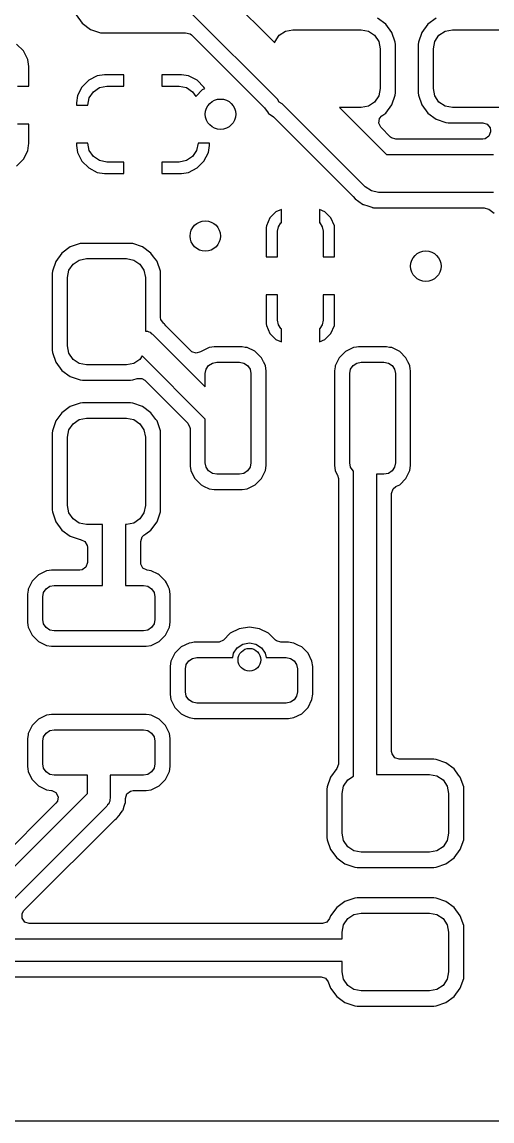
# Model space of a CAD drawing. Extents: x 0 to 2.79, y -2.39 to 0.
# Drawn here: x 2.189 to 2.433, y -2.391 to -1.821 of the extents above; entities that cross this region are included whole.
import ezdxf

# ---------------------------------------------------------------- set-up
doc = ezdxf.new("R2010")
doc.units = 0
doc.header["$MEASUREMENT"] = 0
doc.layers.add('BLACK', color=7, linetype='CONTINUOUS')

msp = doc.modelspace()

# ---------------------------------------------------------------- linework, layer by layer
at = {"layer": 'BLACK', "linetype": 'CONTINUOUS'}
for p, q in [((2.28058, -1.79265), (2.32028, -1.83234)), ((2.21741, -1.81783), (2.22058, -1.82213)), ((2.22058, -1.82213), (2.22058, -1.82213)), ((2.22058, -1.82213), (2.22058, -1.82213)), ((2.22058, -1.82213), (2.22058, -1.82213)), ((2.22058, -1.82213), (2.22058, -1.82213)), ((2.22058, -1.82213), (2.22489, -1.82531)), ((2.32158, -1.86148), (2.27696, -1.81686)), ((2.37764, -1.82265), (2.37334, -1.81948)), ((2.40382, -1.81948), (2.39952, -1.82265)), ((2.22489, -1.82531), (2.22489, -1.82531)), ((2.22489, -1.82531), (2.22489, -1.82531)), ((2.22489, -1.82531), (2.22993, -1.82707)), ((2.22993, -1.82707), (2.23113, -1.82719)), ((2.23113, -1.82719), (2.23113, -1.82719)), ((2.23113, -1.82719), (2.23113, -1.82719)), ((2.23113, -1.82719), (2.27281, -1.82719)), ((2.27281, -1.82719), (2.27317, -1.82715)), ((2.27317, -1.82715), (2.274, -1.82707)), ((2.274, -1.82707), (2.274, -1.82707)), ((2.274, -1.82707), (2.27401, -1.82707)), ((2.27401, -1.82707), (2.27636, -1.8276)), ((2.27636, -1.8276), (2.27713, -1.8282)), ((2.32257, -1.82837), (2.32576, -1.82624)), ((2.32576, -1.82624), (2.32953, -1.82549)), ((2.32953, -1.82549), (2.36496, -1.82549)), ((2.36496, -1.82549), (2.36873, -1.82624)), ((2.36873, -1.82624), (2.37192, -1.82837)), ((2.38079, -1.82692), (2.37764, -1.82265)), ((2.37764, -1.82265), (2.37764, -1.82265)), ((2.37764, -1.82265), (2.37764, -1.82265)), ((2.37764, -1.82265), (2.37764, -1.82265)), ((2.37764, -1.82265), (2.37764, -1.82265)), ((2.38082, -1.82695), (2.38079, -1.82692)), ((2.38258, -1.832), (2.38082, -1.82695)), ((2.39635, -1.82695), (2.39458, -1.832)), ((2.39952, -1.82265), (2.39635, -1.82695)), ((2.39952, -1.82265), (2.39952, -1.82265)), ((2.40524, -1.82837), (2.40844, -1.82624)), ((2.40844, -1.82624), (2.4122, -1.82549)), ((2.4122, -1.82549), (2.44175, -1.82549)), ((2.19006, -1.83649), (2.18654, -1.83297)), ((2.27713, -1.8282), (2.31445, -1.86552)), ((2.32028, -1.83234), (2.32043, -1.83157)), ((2.32043, -1.83157), (2.32257, -1.82837)), ((2.37192, -1.82837), (2.37405, -1.83157)), ((2.37405, -1.83157), (2.3748, -1.83533)), ((2.3827, -1.83318), (2.38258, -1.832)), ((2.3827, -1.8332), (2.3827, -1.83318)), ((2.3827, -1.85814), (2.3827, -1.8332)), ((2.3827, -1.8332), (2.3827, -1.8332)), ((2.39458, -1.832), (2.39447, -1.8332)), ((2.39447, -1.8332), (2.39447, -1.85814)), ((2.39458, -1.832), (2.39458, -1.832)), ((2.40236, -1.83533), (2.40311, -1.83157)), ((2.40311, -1.83157), (2.40524, -1.82837)), ((2.19233, -1.84094), (2.19006, -1.83649)), ((2.3748, -1.83533), (2.3748, -1.856)), ((2.40236, -1.856), (2.40236, -1.83533)), ((2.19291, -1.84463), (2.19233, -1.84094)), ((2.19233, -1.84094), (2.19233, -1.84094)), ((2.19291, -1.85472), (2.19291, -1.84463)), ((2.19291, -1.84463), (2.19291, -1.84463)), ((2.22834, -1.8494), (2.2239, -1.85167)), ((2.23203, -1.84882), (2.22834, -1.8494)), ((2.22834, -1.8494), (2.22834, -1.8494)), ((2.24213, -1.84882), (2.23203, -1.84882)), ((2.23203, -1.84882), (2.23203, -1.84882)), ((2.24213, -1.85472), (2.24213, -1.84882)), ((2.24213, -1.84882), (2.24213, -1.84882)), ((2.26181, -1.84882), (2.26181, -1.85472)), ((2.27191, -1.84882), (2.26181, -1.84882)), ((2.26181, -1.84882), (2.26181, -1.84882)), ((2.2756, -1.8494), (2.27191, -1.84882)), ((2.28004, -1.85167), (2.2756, -1.8494)), ((2.2756, -1.8494), (2.2756, -1.8494)), ((2.18701, -1.85472), (2.19291, -1.85472)), ((2.19291, -1.85472), (2.19291, -1.85472)), ((2.22037, -1.8552), (2.2181, -1.85964)), ((2.2239, -1.85167), (2.22037, -1.8552)), ((2.22631, -1.85761), (2.2295, -1.85547)), ((2.2295, -1.85547), (2.23327, -1.85472)), ((2.23327, -1.85472), (2.24213, -1.85472)), ((2.26181, -1.85472), (2.27067, -1.85472)), ((2.27067, -1.85472), (2.27444, -1.85547)), ((2.27444, -1.85547), (2.27763, -1.85761)), ((2.28357, -1.8552), (2.28004, -1.85167)), ((2.28287, -1.85655), (2.28397, -1.85599)), ((2.28397, -1.85599), (2.28357, -1.8552)), ((2.3748, -1.856), (2.37405, -1.85977)), ((2.40311, -1.85977), (2.40236, -1.856)), ((2.2181, -1.85964), (2.21752, -1.86333)), ((2.2181, -1.85964), (2.2181, -1.85964)), ((2.22343, -1.86457), (2.22417, -1.8608)), ((2.22417, -1.8608), (2.22631, -1.85761)), ((2.27763, -1.85761), (2.27933, -1.86015)), ((2.27933, -1.86015), (2.27939, -1.86003)), ((2.27939, -1.86003), (2.28287, -1.85655)), ((2.32257, -1.86296), (2.32158, -1.86148)), ((2.37405, -1.85977), (2.37192, -1.86296)), ((2.38082, -1.86439), (2.38258, -1.85934)), ((2.38258, -1.85934), (2.3827, -1.85814)), ((2.3827, -1.85814), (2.3827, -1.85814)), ((2.39447, -1.85814), (2.39458, -1.85934)), ((2.39458, -1.85934), (2.39458, -1.85934)), ((2.39458, -1.85934), (2.39635, -1.86439)), ((2.40524, -1.86296), (2.40311, -1.85977)), ((2.21752, -1.86333), (2.21752, -1.86457)), ((2.21752, -1.86457), (2.21752, -1.86457)), ((2.21752, -1.86457), (2.22343, -1.86457)), ((2.31445, -1.86552), (2.31483, -1.86596)), ((2.31483, -1.86596), (2.31679, -1.86861)), ((2.32405, -1.86395), (2.32257, -1.86296)), ((2.36704, -1.90694), (2.32405, -1.86395)), ((2.36496, -1.86585), (2.35378, -1.86585)), ((2.35378, -1.86585), (2.37807, -1.89014)), ((2.36873, -1.8651), (2.36496, -1.86585)), ((2.37192, -1.86296), (2.36873, -1.8651)), ((2.37764, -1.86869), (2.38082, -1.86439)), ((2.39635, -1.86439), (2.39952, -1.86869)), ((2.40844, -1.8651), (2.40524, -1.86296)), ((2.4122, -1.86585), (2.40844, -1.8651)), ((2.43976, -1.86585), (2.4122, -1.86585)), ((2.31679, -1.86861), (2.31684, -1.86869)), ((2.31684, -1.86869), (2.31957, -1.8707)), ((2.31957, -1.8707), (2.32001, -1.87108)), ((2.32001, -1.87108), (2.36067, -1.91174)), ((2.37408, -1.87393), (2.37446, -1.87155)), ((2.37446, -1.87155), (2.37562, -1.87018)), ((2.37562, -1.87018), (2.37764, -1.86869)), ((2.39952, -1.86869), (2.39952, -1.86869)), ((2.39952, -1.86869), (2.39952, -1.86869)), ((2.39952, -1.86869), (2.39952, -1.86869)), ((2.39952, -1.86869), (2.39952, -1.86869)), ((2.39952, -1.86869), (2.40382, -1.87186)), ((2.40382, -1.87186), (2.40382, -1.87186)), ((2.40382, -1.87186), (2.40382, -1.87186)), ((2.40382, -1.87186), (2.40887, -1.87363)), ((2.19291, -1.87441), (2.18701, -1.87441)), ((2.19291, -1.88451), (2.19291, -1.87441)), ((2.19291, -1.87441), (2.19291, -1.87441)), ((2.37517, -1.87608), (2.37408, -1.87393)), ((2.3802, -1.8811), (2.37517, -1.87608)), ((2.40887, -1.87363), (2.41007, -1.87374)), ((2.41007, -1.87374), (2.41007, -1.87374)), ((2.41007, -1.87374), (2.41007, -1.87374)), ((2.41007, -1.87374), (2.42797, -1.87374)), ((2.42797, -1.87374), (2.43026, -1.87448)), ((2.43026, -1.87448), (2.43168, -1.87643)), ((2.43187, -1.87835), (2.43113, -1.88064)), ((2.43168, -1.87643), (2.43187, -1.87764)), ((2.43187, -1.87764), (2.43187, -1.87835)), ((2.19276, -1.88549), (2.19291, -1.88451)), ((2.22343, -1.88425), (2.21752, -1.88425)), ((2.21752, -1.88425), (2.21752, -1.88425)), ((2.21752, -1.88425), (2.21752, -1.88549)), ((2.22417, -1.88802), (2.22343, -1.88425)), ((2.28051, -1.88425), (2.27976, -1.88802)), ((2.28642, -1.88425), (2.28051, -1.88425)), ((2.28642, -1.88549), (2.28642, -1.88425)), ((2.38067, -1.8815), (2.3802, -1.8811)), ((2.38296, -1.88224), (2.38067, -1.8815)), ((2.42797, -1.88224), (2.38296, -1.88224)), ((2.42918, -1.88205), (2.42797, -1.88224)), ((2.43113, -1.88064), (2.42918, -1.88205)), ((2.19006, -1.89264), (2.19233, -1.88819)), ((2.19233, -1.88819), (2.19276, -1.88549)), ((2.19233, -1.88819), (2.19233, -1.88819)), ((2.21752, -1.88549), (2.2181, -1.88918)), ((2.2181, -1.88918), (2.2181, -1.88918)), ((2.2181, -1.88918), (2.22037, -1.89362)), ((2.22631, -1.89121), (2.22417, -1.88802)), ((2.27976, -1.88802), (2.27763, -1.89121)), ((2.28357, -1.89362), (2.28583, -1.88918)), ((2.28583, -1.88918), (2.28642, -1.88549)), ((2.28583, -1.88918), (2.28583, -1.88918)), ((2.37807, -1.89014), (2.43351, -1.89014)), ((2.18654, -1.89617), (2.19006, -1.89264)), ((2.22037, -1.89362), (2.2239, -1.89715)), ((2.2295, -1.89335), (2.22631, -1.89121)), ((2.23327, -1.89409), (2.2295, -1.89335)), ((2.24213, -1.89409), (2.23327, -1.89409)), ((2.24213, -1.9), (2.24213, -1.89409)), ((2.27067, -1.89409), (2.26181, -1.89409)), ((2.26181, -1.89409), (2.26181, -1.9)), ((2.27444, -1.89335), (2.27067, -1.89409)), ((2.27763, -1.89121), (2.27444, -1.89335)), ((2.28004, -1.89715), (2.28357, -1.89362)), ((2.2239, -1.89715), (2.22834, -1.89942)), ((2.22834, -1.89942), (2.22834, -1.89942)), ((2.22834, -1.89942), (2.23203, -1.9)), ((2.23203, -1.9), (2.24213, -1.9)), ((2.24213, -1.9), (2.24213, -1.9)), ((2.26181, -1.9), (2.27191, -1.9)), ((2.26181, -1.9), (2.26181, -1.9)), ((2.27191, -1.9), (2.2756, -1.89942)), ((2.27191, -1.9), (2.27191, -1.9)), ((2.2756, -1.89942), (2.28004, -1.89715)), ((2.2756, -1.89942), (2.2756, -1.89942)), ((2.37023, -1.90907), (2.36704, -1.90694)), ((2.36704, -1.90694), (2.36704, -1.90694)), ((2.36067, -1.91174), (2.36082, -1.9119)), ((2.36082, -1.9119), (2.3618, -1.91313)), ((2.3618, -1.91313), (2.3618, -1.91313)), ((2.3618, -1.91313), (2.3637, -1.91443)), ((2.374, -1.90982), (2.37023, -1.90907)), ((2.43351, -1.90982), (2.374, -1.90982)), ((2.32362, -1.91865), (2.32077, -1.91991)), ((2.32362, -1.92549), (2.32362, -1.91865)), ((2.32362, -1.91865), (2.32362, -1.91865)), ((2.34616, -1.91991), (2.34331, -1.91865)), ((2.34331, -1.91865), (2.34331, -1.92549)), ((2.3637, -1.91443), (2.36376, -1.91447)), ((2.36376, -1.91447), (2.36561, -1.91584)), ((2.36561, -1.91584), (2.36561, -1.91584)), ((2.36561, -1.91584), (2.36587, -1.91597)), ((2.36587, -1.91597), (2.36586, -1.91599)), ((2.36586, -1.91599), (2.36594, -1.91603)), ((2.36594, -1.91603), (2.36595, -1.91601)), ((2.36595, -1.91601), (2.36621, -1.91614)), ((2.36621, -1.91614), (2.36621, -1.91614)), ((2.36621, -1.91614), (2.36842, -1.91682)), ((2.36842, -1.91682), (2.36848, -1.91684)), ((2.36848, -1.91684), (2.37039, -1.91751)), ((2.37039, -1.91751), (2.37066, -1.9176)), ((2.37066, -1.9176), (2.37095, -1.91766)), ((2.37095, -1.91766), (2.37095, -1.91768)), ((2.37095, -1.91768), (2.37103, -1.91769)), ((2.37103, -1.91769), (2.37103, -1.91767)), ((2.37103, -1.91767), (2.37132, -1.91772)), ((2.37132, -1.91772), (2.37132, -1.91772)), ((2.37132, -1.91772), (2.37363, -1.91772)), ((2.37363, -1.91772), (2.3737, -1.91772)), ((2.3737, -1.91772), (2.37461, -1.91775)), ((2.37461, -1.91775), (2.376, -1.9178)), ((2.376, -1.9178), (2.37629, -1.91777)), ((2.376, -1.9178), (2.376, -1.9178)), ((2.37629, -1.91777), (2.3763, -1.91779)), ((2.3763, -1.91779), (2.37684, -1.91772)), ((2.37684, -1.91772), (2.42862, -1.91772)), ((2.42862, -1.91772), (2.43092, -1.91846)), ((2.43092, -1.91846), (2.431, -1.91852)), ((2.431, -1.91852), (2.43375, -1.92063)), ((2.31765, -1.92303), (2.31586, -1.92707)), ((2.32077, -1.91991), (2.31765, -1.92303)), ((2.34928, -1.92303), (2.34616, -1.91991)), ((2.35107, -1.92707), (2.34928, -1.92303)), ((2.31586, -1.92707), (2.31575, -1.92806)), ((2.31575, -1.92806), (2.31575, -1.94311)), ((2.32165, -1.92982), (2.3221, -1.92756)), ((2.32165, -1.94311), (2.32165, -1.92982)), ((2.3221, -1.92756), (2.32338, -1.92565)), ((2.32338, -1.92565), (2.32362, -1.92549)), ((2.34331, -1.92549), (2.34355, -1.92565)), ((2.34355, -1.92565), (2.34483, -1.92756)), ((2.34483, -1.92756), (2.34528, -1.92982)), ((2.34528, -1.92982), (2.34528, -1.94311)), ((2.35118, -1.92806), (2.35107, -1.92707)), ((2.35118, -1.94311), (2.35118, -1.92806)), ((2.35118, -1.92806), (2.35118, -1.92806)), ((2.21005, -1.94125), (2.20688, -1.94556)), ((2.21435, -1.93808), (2.21005, -1.94125)), ((2.21005, -1.94125), (2.21005, -1.94125)), ((2.2194, -1.93631), (2.21435, -1.93808)), ((2.2206, -1.9362), (2.2194, -1.93631)), ((2.2194, -1.93631), (2.2194, -1.93631)), ((2.24554, -1.9362), (2.2206, -1.9362)), ((2.2206, -1.9362), (2.2206, -1.9362)), ((2.24674, -1.93631), (2.24554, -1.9362)), ((2.24554, -1.9362), (2.24554, -1.9362)), ((2.25179, -1.93808), (2.24674, -1.93631)), ((2.24674, -1.93631), (2.24674, -1.93631)), ((2.25609, -1.94125), (2.25179, -1.93808)), ((2.25746, -1.94311), (2.25609, -1.94125)), ((2.25609, -1.94125), (2.25609, -1.94125)), ((2.25609, -1.94125), (2.25609, -1.94125)), ((2.25609, -1.94125), (2.25609, -1.94125)), ((2.25609, -1.94125), (2.25609, -1.94125)), ((2.20688, -1.94556), (2.20511, -1.9506)), ((2.21364, -1.95017), (2.21578, -1.94698)), ((2.21578, -1.94698), (2.21897, -1.94484)), ((2.21897, -1.94484), (2.22274, -1.94409)), ((2.22274, -1.94409), (2.24341, -1.94409)), ((2.24341, -1.94409), (2.24717, -1.94484)), ((2.24717, -1.94484), (2.25037, -1.94698)), ((2.25037, -1.94698), (2.2525, -1.95017)), ((2.25908, -1.94531), (2.25746, -1.94311)), ((2.25926, -1.94556), (2.25908, -1.94531)), ((2.26103, -1.9506), (2.25926, -1.94556)), ((2.31575, -1.94311), (2.31575, -1.94311)), ((2.31575, -1.94311), (2.32165, -1.94311)), ((2.34528, -1.94311), (2.35118, -1.94311)), ((2.35118, -1.94311), (2.35118, -1.94311)), ((2.20511, -1.9506), (2.205, -1.9518)), ((2.205, -1.9518), (2.205, -1.99151)), ((2.20511, -1.9506), (2.20511, -1.9506)), ((2.21289, -1.95394), (2.21364, -1.95017)), ((2.2525, -1.95017), (2.25325, -1.95394)), ((2.26114, -1.9518), (2.26103, -1.9506)), ((2.26114, -1.97454), (2.26114, -1.9518)), ((2.26114, -1.9518), (2.26114, -1.9518)), ((2.21289, -1.98937), (2.21289, -1.95394)), ((2.25325, -1.95394), (2.25325, -1.98163)), ((2.32165, -1.9628), (2.31575, -1.9628)), ((2.31575, -1.9628), (2.31575, -1.9628)), ((2.31575, -1.9628), (2.31575, -1.97785)), ((2.32165, -1.97608), (2.32165, -1.9628)), ((2.35118, -1.9628), (2.34528, -1.9628)), ((2.34528, -1.9628), (2.34528, -1.97608)), ((2.35118, -1.97785), (2.35118, -1.9628)), ((2.26129, -1.97562), (2.26114, -1.97454)), ((2.26265, -1.97761), (2.26129, -1.97562)), ((2.26295, -1.97785), (2.26265, -1.97761)), ((2.26305, -1.97793), (2.26295, -1.97785)), ((2.2633, -1.97832), (2.26305, -1.97793)), ((2.26381, -1.97894), (2.2633, -1.97832)), ((2.27683, -1.99196), (2.26381, -1.97894)), ((2.31575, -1.97785), (2.31586, -1.97883)), ((2.31586, -1.97883), (2.31765, -1.98287)), ((2.3221, -1.97834), (2.32165, -1.97608)), ((2.32338, -1.98026), (2.3221, -1.97834)), ((2.32362, -1.98042), (2.32338, -1.98026)), ((2.32362, -1.98726), (2.32362, -1.98042)), ((2.34355, -1.98026), (2.34331, -1.98042)), ((2.34331, -1.98042), (2.34331, -1.98726)), ((2.34483, -1.97834), (2.34355, -1.98026)), ((2.34528, -1.97608), (2.34483, -1.97834)), ((2.34928, -1.98287), (2.35107, -1.97883)), ((2.35107, -1.97883), (2.35118, -1.97785)), ((2.35118, -1.97785), (2.35118, -1.97785)), ((2.25325, -1.98163), (2.25351, -1.9817)), ((2.25351, -1.9817), (2.25428, -1.9817)), ((2.25428, -1.9817), (2.25496, -1.98209)), ((2.25496, -1.98209), (2.25571, -1.98229)), ((2.25571, -1.98229), (2.25626, -1.98284)), ((2.25626, -1.98284), (2.25693, -1.98323)), ((2.25693, -1.98323), (2.28425, -2.01055)), ((2.31765, -1.98287), (2.32077, -1.986)), ((2.32077, -1.986), (2.32077, -1.986)), ((2.32077, -1.986), (2.32362, -1.98726)), ((2.32362, -1.98726), (2.32362, -1.98726)), ((2.34331, -1.98726), (2.34616, -1.986)), ((2.34616, -1.986), (2.34928, -1.98287)), ((2.34616, -1.986), (2.34616, -1.986)), ((2.205, -1.99151), (2.20511, -1.9927)), ((2.20511, -1.9927), (2.20511, -1.9927)), ((2.20511, -1.9927), (2.20688, -1.99775)), ((2.21364, -1.99314), (2.21289, -1.98937)), ((2.27727, -1.99234), (2.27683, -1.99196)), ((2.27956, -1.99311), (2.27727, -1.99234)), ((2.28185, -1.99238), (2.27956, -1.99311)), ((2.28203, -1.99226), (2.28185, -1.99238)), ((2.28617, -1.99023), (2.28203, -1.99226)), ((2.28768, -1.99001), (2.28617, -1.99023)), ((2.28885, -1.98984), (2.28768, -1.99001)), ((2.30328, -1.98984), (2.28885, -1.98984)), ((2.30489, -1.99008), (2.30328, -1.98984)), ((2.30596, -1.99023), (2.30489, -1.99008)), ((2.30983, -1.99213), (2.30596, -1.99023)), ((2.3101, -1.99226), (2.30983, -1.99213)), ((2.31335, -1.99551), (2.3101, -1.99226)), ((2.35683, -1.99226), (2.35357, -1.99551)), ((2.36097, -1.99023), (2.35683, -1.99226)), ((2.36248, -1.99001), (2.36097, -1.99023)), ((2.36365, -1.98984), (2.36248, -1.99001)), ((2.37808, -1.98984), (2.36365, -1.98984)), ((2.37969, -1.99008), (2.37808, -1.98984)), ((2.38076, -1.99023), (2.37969, -1.99008)), ((2.38463, -1.99213), (2.38076, -1.99023)), ((2.3849, -1.99226), (2.38463, -1.99213)), ((2.38816, -1.99551), (2.3849, -1.99226)), ((2.20688, -1.99775), (2.21005, -2.00205)), ((2.21578, -1.99633), (2.21364, -1.99314)), ((2.21897, -1.99846), (2.21578, -1.99633)), ((2.22274, -1.99921), (2.21897, -1.99846)), ((2.24717, -1.99846), (2.24341, -1.99921)), ((2.25037, -1.99633), (2.24717, -1.99846)), ((2.25155, -1.99455), (2.25037, -1.99633)), ((2.28425, -2.02725), (2.25155, -1.99455)), ((2.28598, -1.99947), (2.2879, -1.99819)), ((2.2879, -1.99819), (2.29016, -1.99774)), ((2.29016, -1.99774), (2.30197, -1.99774)), ((2.30197, -1.99774), (2.30423, -1.99819)), ((2.30423, -1.99819), (2.30614, -1.99947)), ((2.31433, -1.99751), (2.31335, -1.99551)), ((2.31449, -1.99783), (2.31433, -1.99751)), ((2.31538, -1.99965), (2.31449, -1.99783)), ((2.35357, -1.99551), (2.35155, -1.99965)), ((2.36078, -1.99947), (2.3627, -1.99819)), ((2.3627, -1.99819), (2.36496, -1.99774)), ((2.36496, -1.99774), (2.37677, -1.99774)), ((2.37677, -1.99774), (2.37903, -1.99819)), ((2.37903, -1.99819), (2.38095, -1.99947)), ((2.38913, -1.99751), (2.38816, -1.99551)), ((2.38929, -1.99783), (2.38913, -1.99751)), ((2.39018, -1.99965), (2.38929, -1.99783)), ((2.21005, -2.00205), (2.21005, -2.00205)), ((2.21005, -2.00205), (2.21005, -2.00205)), ((2.21005, -2.00205), (2.21005, -2.00205)), ((2.21005, -2.00205), (2.21005, -2.00205)), ((2.21005, -2.00205), (2.21435, -2.00523)), ((2.24341, -1.99921), (2.22274, -1.99921)), ((2.28425, -2.00364), (2.2847, -2.00138)), ((2.28425, -2.01055), (2.28425, -2.00364)), ((2.2847, -2.00138), (2.28598, -1.99947)), ((2.30614, -1.99947), (2.30742, -2.00138)), ((2.30742, -2.00138), (2.30787, -2.00364)), ((2.30787, -2.00364), (2.30787, -2.0499)), ((2.31577, -2.00233), (2.31538, -1.99965)), ((2.31577, -2.05121), (2.31577, -2.00233)), ((2.35147, -2.00024), (2.35116, -2.00233)), ((2.35116, -2.00233), (2.35116, -2.05121)), ((2.35155, -1.99965), (2.35147, -2.00024)), ((2.35906, -2.00364), (2.3595, -2.00138)), ((2.35906, -2.0499), (2.35906, -2.00364)), ((2.3595, -2.00138), (2.36078, -1.99947)), ((2.38095, -1.99947), (2.38223, -2.00138)), ((2.38223, -2.00138), (2.38268, -2.00364)), ((2.38268, -2.00364), (2.38268, -2.0499)), ((2.3904, -2.00116), (2.39018, -1.99965)), ((2.39057, -2.00233), (2.3904, -2.00116)), ((2.39057, -2.05121), (2.39057, -2.00233)), ((2.21435, -2.00523), (2.21435, -2.00523)), ((2.21435, -2.00523), (2.21436, -2.00523)), ((2.21436, -2.00523), (2.2194, -2.00699)), ((2.2194, -2.00699), (2.2206, -2.00711)), ((2.2206, -2.00711), (2.2206, -2.00711)), ((2.2206, -2.00711), (2.2206, -2.00711)), ((2.2206, -2.00711), (2.24554, -2.00711)), ((2.24554, -2.00711), (2.24674, -2.00699)), ((2.24554, -2.00711), (2.24554, -2.00711)), ((2.24674, -2.00699), (2.24894, -2.00622)), ((2.24894, -2.00622), (2.25135, -2.00617)), ((2.25135, -2.00617), (2.25299, -2.00715)), ((2.25299, -2.00715), (2.27522, -2.02938)), ((2.21435, -2.02076), (2.21005, -2.02393)), ((2.2194, -2.01899), (2.21435, -2.02076)), ((2.2206, -2.01888), (2.2194, -2.01899)), ((2.2194, -2.01899), (2.2194, -2.01899)), ((2.24554, -2.01888), (2.2206, -2.01888)), ((2.2206, -2.01888), (2.2206, -2.01888)), ((2.24674, -2.01899), (2.24554, -2.01888)), ((2.24554, -2.01888), (2.24554, -2.01888)), ((2.25179, -2.02076), (2.24674, -2.01899)), ((2.24674, -2.01899), (2.24674, -2.01899)), ((2.25609, -2.02393), (2.25179, -2.02076)), ((2.21005, -2.02393), (2.20688, -2.02823)), ((2.21005, -2.02393), (2.21005, -2.02393)), ((2.21897, -2.02752), (2.22274, -2.02677)), ((2.22274, -2.02677), (2.24341, -2.02677)), ((2.24341, -2.02677), (2.24717, -2.02752)), ((2.25872, -2.0275), (2.25609, -2.02393)), ((2.25609, -2.02393), (2.25609, -2.02393)), ((2.25609, -2.02393), (2.25609, -2.02393)), ((2.25609, -2.02393), (2.25609, -2.02393)), ((2.25609, -2.02393), (2.25609, -2.02393)), ((2.20688, -2.02823), (2.20511, -2.03328)), ((2.21289, -2.03661), (2.21364, -2.03285)), ((2.21364, -2.03285), (2.21578, -2.02965)), ((2.21578, -2.02965), (2.21897, -2.02752)), ((2.24717, -2.02752), (2.25037, -2.02965)), ((2.25037, -2.02965), (2.2525, -2.03285)), ((2.2525, -2.03285), (2.25325, -2.03661)), ((2.25926, -2.02823), (2.25872, -2.0275)), ((2.26103, -2.03328), (2.25926, -2.02823)), ((2.27522, -2.02938), (2.27631, -2.03152)), ((2.27631, -2.03152), (2.27636, -2.03213)), ((2.27636, -2.03213), (2.27636, -2.05121)), ((2.28425, -2.0499), (2.28425, -2.02725)), ((2.20511, -2.03328), (2.205, -2.03448)), ((2.205, -2.03448), (2.205, -2.07418)), ((2.20511, -2.03328), (2.20511, -2.03328)), ((2.21289, -2.07205), (2.21289, -2.03661)), ((2.25325, -2.03661), (2.25325, -2.07205)), ((2.26114, -2.03448), (2.26103, -2.03328)), ((2.26114, -2.07418), (2.26114, -2.03448)), ((2.26114, -2.03448), (2.26114, -2.03448)), ((2.2847, -2.05216), (2.28425, -2.0499)), ((2.30787, -2.0499), (2.30742, -2.05216)), ((2.3595, -2.05216), (2.35906, -2.0499)), ((2.38268, -2.0499), (2.38223, -2.05216)), ((2.27636, -2.05121), (2.27642, -2.0516)), ((2.27642, -2.0516), (2.27675, -2.05389)), ((2.27675, -2.05389), (2.27819, -2.05685)), ((2.28598, -2.05408), (2.2847, -2.05216)), ((2.2879, -2.05536), (2.28598, -2.05408)), ((2.29016, -2.05581), (2.2879, -2.05536)), ((2.30423, -2.05536), (2.30197, -2.05581)), ((2.30614, -2.05408), (2.30423, -2.05536)), ((2.30742, -2.05216), (2.30614, -2.05408)), ((2.31335, -2.05803), (2.31538, -2.05389)), ((2.31538, -2.05389), (2.31577, -2.05121)), ((2.35116, -2.05121), (2.35155, -2.05389)), ((2.35155, -2.05389), (2.35261, -2.05605)), ((2.36078, -2.05408), (2.3595, -2.05216)), ((2.36102, -2.05424), (2.36078, -2.05408)), ((2.36102, -2.21218), (2.36102, -2.05424)), ((2.37903, -2.05536), (2.37677, -2.05581)), ((2.38095, -2.05408), (2.37903, -2.05536)), ((2.38223, -2.05216), (2.38095, -2.05408)), ((2.38816, -2.05803), (2.39018, -2.05389)), ((2.39018, -2.05389), (2.39057, -2.05121)), ((2.27819, -2.05685), (2.27877, -2.05803)), ((2.27877, -2.05803), (2.28203, -2.06129)), ((2.28203, -2.06129), (2.28338, -2.06195)), ((2.30197, -2.05581), (2.29016, -2.05581)), ((2.30596, -2.06331), (2.3101, -2.06129)), ((2.3101, -2.06129), (2.31335, -2.05803)), ((2.35261, -2.05605), (2.35273, -2.05631)), ((2.35273, -2.05631), (2.35313, -2.05802)), ((2.35313, -2.05802), (2.35313, -2.20604)), ((2.37677, -2.05581), (2.37283, -2.05581)), ((2.37283, -2.05581), (2.37283, -2.21132)), ((2.38327, -2.06208), (2.3849, -2.06129)), ((2.3849, -2.06129), (2.38816, -2.05803)), ((2.28338, -2.06195), (2.28617, -2.06331)), ((2.28617, -2.06331), (2.28617, -2.06331)), ((2.28617, -2.06331), (2.28617, -2.06331)), ((2.28617, -2.06331), (2.28885, -2.0637)), ((2.28885, -2.0637), (2.28885, -2.0637)), ((2.28885, -2.0637), (2.30328, -2.0637)), ((2.30328, -2.0637), (2.30596, -2.06331)), ((2.30328, -2.0637), (2.30328, -2.0637)), ((2.38073, -2.06576), (2.38147, -2.06347)), ((2.38073, -2.19606), (2.38073, -2.06576)), ((2.38147, -2.06347), (2.38291, -2.06226)), ((2.38291, -2.06226), (2.38327, -2.06208)), ((2.21364, -2.07581), (2.21289, -2.07205)), ((2.25325, -2.07205), (2.2525, -2.07581)), ((2.205, -2.07418), (2.20511, -2.07538)), ((2.20511, -2.07538), (2.20511, -2.07538)), ((2.20511, -2.07538), (2.20688, -2.08043)), ((2.21578, -2.07901), (2.21364, -2.07581)), ((2.2525, -2.07581), (2.25037, -2.07901)), ((2.25926, -2.08043), (2.26103, -2.07538)), ((2.26103, -2.07538), (2.26114, -2.07418)), ((2.26114, -2.07418), (2.26114, -2.07418)), ((2.20688, -2.08043), (2.21005, -2.08473)), ((2.21897, -2.08114), (2.21578, -2.07901)), ((2.22274, -2.08189), (2.21897, -2.08114)), ((2.2311, -2.08189), (2.22274, -2.08189)), ((2.2311, -2.11339), (2.2311, -2.08189)), ((2.24341, -2.08189), (2.24291, -2.08189)), ((2.24291, -2.08189), (2.24291, -2.11339)), ((2.24717, -2.08114), (2.24341, -2.08189)), ((2.25037, -2.07901), (2.24717, -2.08114)), ((2.25609, -2.08473), (2.25926, -2.08043)), ((2.21005, -2.08473), (2.21005, -2.08473)), ((2.21005, -2.08473), (2.21005, -2.08473)), ((2.21005, -2.08473), (2.21005, -2.08473)), ((2.21005, -2.08473), (2.21005, -2.08473)), ((2.21005, -2.08473), (2.21435, -2.08791)), ((2.21435, -2.08791), (2.21435, -2.08791)), ((2.21435, -2.08791), (2.21436, -2.08791)), ((2.21436, -2.08791), (2.2194, -2.08967)), ((2.2194, -2.08967), (2.21967, -2.0897)), ((2.21967, -2.0897), (2.22189, -2.09065)), ((2.25081, -2.0906), (2.25155, -2.0883)), ((2.25155, -2.0883), (2.25239, -2.08746)), ((2.25239, -2.08746), (2.25339, -2.08672)), ((2.25339, -2.08672), (2.25609, -2.08473)), ((2.22189, -2.09065), (2.22311, -2.09272)), ((2.22311, -2.09272), (2.22321, -2.09358)), ((2.22321, -2.09358), (2.22321, -2.10159)), ((2.25081, -2.10172), (2.25081, -2.0906)), ((2.20201, -2.10588), (2.19787, -2.10791)), ((2.20341, -2.10568), (2.20201, -2.10588)), ((2.20469, -2.10549), (2.20341, -2.10568)), ((2.21931, -2.10549), (2.20469, -2.10549)), ((2.22052, -2.1053), (2.21931, -2.10549)), ((2.22246, -2.10389), (2.22052, -2.1053)), ((2.22321, -2.10159), (2.22246, -2.10389)), ((2.25086, -2.10238), (2.25081, -2.10172)), ((2.25198, -2.10451), (2.25086, -2.10238)), ((2.25414, -2.10558), (2.25198, -2.10451)), ((2.25521, -2.10573), (2.25414, -2.10558)), ((2.25626, -2.10588), (2.25521, -2.10573)), ((2.25983, -2.10763), (2.25626, -2.10588)), ((2.19462, -2.11116), (2.1926, -2.1153)), ((2.19787, -2.10791), (2.19462, -2.11116)), ((2.26039, -2.10791), (2.25983, -2.10763)), ((2.26365, -2.11116), (2.26039, -2.10791)), ((2.2641, -2.11208), (2.26365, -2.11116)), ((2.26523, -2.11439), (2.2641, -2.11208)), ((2.1925, -2.11596), (2.1922, -2.11798)), ((2.1922, -2.11798), (2.1922, -2.13241)), ((2.1926, -2.1153), (2.1925, -2.11596)), ((2.2001, -2.11929), (2.20055, -2.11703)), ((2.20055, -2.11703), (2.20183, -2.11512)), ((2.20183, -2.11512), (2.20374, -2.11384)), ((2.20374, -2.11384), (2.206, -2.11339)), ((2.206, -2.11339), (2.2311, -2.11339)), ((2.24291, -2.11339), (2.25226, -2.11339)), ((2.25226, -2.11339), (2.25452, -2.11384)), ((2.25452, -2.11384), (2.25644, -2.11512)), ((2.25644, -2.11512), (2.25772, -2.11703)), ((2.25772, -2.11703), (2.25817, -2.11929)), ((2.26567, -2.1153), (2.26523, -2.11439)), ((2.26606, -2.11798), (2.26567, -2.1153)), ((2.26606, -2.13241), (2.26606, -2.11798)), ((2.2001, -2.1311), (2.2001, -2.11929)), ((2.25817, -2.11929), (2.25817, -2.1311)), ((2.1922, -2.13241), (2.19245, -2.13407)), ((2.19245, -2.13407), (2.1926, -2.13509)), ((2.1926, -2.13509), (2.19414, -2.13825)), ((2.20055, -2.13336), (2.2001, -2.1311)), ((2.20183, -2.13528), (2.20055, -2.13336)), ((2.20374, -2.13656), (2.20183, -2.13528)), ((2.25644, -2.13528), (2.25452, -2.13656)), ((2.25772, -2.13336), (2.25644, -2.13528)), ((2.25817, -2.1311), (2.25772, -2.13336)), ((2.26365, -2.13923), (2.26567, -2.13509)), ((2.26567, -2.13509), (2.26606, -2.13241)), ((2.30709, -2.13501), (2.30185, -2.13584)), ((2.31233, -2.13584), (2.30709, -2.13501)), ((2.19414, -2.13825), (2.19462, -2.13923)), ((2.19462, -2.13923), (2.19787, -2.14249)), ((2.206, -2.13701), (2.20374, -2.13656)), ((2.25226, -2.13701), (2.206, -2.13701)), ((2.25452, -2.13656), (2.25226, -2.13701)), ((2.26039, -2.14249), (2.26365, -2.13923)), ((2.29712, -2.13825), (2.29361, -2.14175)), ((2.30185, -2.13584), (2.29712, -2.13825)), ((2.29712, -2.13825), (2.29712, -2.13825)), ((2.29712, -2.13825), (2.29712, -2.13825)), ((2.30185, -2.13584), (2.30185, -2.13584)), ((2.31706, -2.13825), (2.31233, -2.13584)), ((2.31233, -2.13584), (2.31233, -2.13584)), ((2.32056, -2.14175), (2.31706, -2.13825)), ((2.31706, -2.13825), (2.31706, -2.13825)), ((2.19787, -2.14249), (2.19999, -2.14352)), ((2.19999, -2.14352), (2.20201, -2.14451)), ((2.20201, -2.14451), (2.20201, -2.14451)), ((2.20201, -2.14451), (2.20201, -2.14451)), ((2.20201, -2.14451), (2.20469, -2.1449)), ((2.20469, -2.1449), (2.20469, -2.1449)), ((2.20469, -2.1449), (2.25357, -2.1449)), ((2.25357, -2.1449), (2.25626, -2.14451)), ((2.25357, -2.1449), (2.25357, -2.1449)), ((2.25626, -2.14451), (2.26039, -2.14249)), ((2.27169, -2.14531), (2.26844, -2.14856)), ((2.27583, -2.14328), (2.27169, -2.14531)), ((2.27717, -2.14309), (2.27583, -2.14328)), ((2.27851, -2.14289), (2.27717, -2.14309)), ((2.29086, -2.14289), (2.27851, -2.14289)), ((2.29147, -2.14285), (2.29086, -2.14289)), ((2.29361, -2.14175), (2.29147, -2.14285)), ((2.2989, -2.14858), (2.30082, -2.1457)), ((2.30082, -2.1457), (2.3037, -2.14378)), ((2.3037, -2.14378), (2.30709, -2.14311)), ((2.30709, -2.14311), (2.31048, -2.14378)), ((2.31048, -2.14378), (2.31335, -2.1457)), ((2.31335, -2.1457), (2.31527, -2.14858)), ((2.32103, -2.14215), (2.32056, -2.14175)), ((2.32332, -2.14289), (2.32103, -2.14215)), ((2.32739, -2.14289), (2.32332, -2.14289)), ((2.329, -2.14313), (2.32739, -2.14289)), ((2.32739, -2.14289), (2.32739, -2.14289)), ((2.33007, -2.14328), (2.329, -2.14313)), ((2.33258, -2.14451), (2.33007, -2.14328)), ((2.33421, -2.14531), (2.33258, -2.14451)), ((2.33747, -2.14856), (2.33421, -2.14531)), ((2.26844, -2.14856), (2.26641, -2.1527)), ((2.27565, -2.15252), (2.27756, -2.15124)), ((2.27756, -2.15124), (2.27982, -2.15079)), ((2.27982, -2.15079), (2.29846, -2.15079)), ((2.29846, -2.15079), (2.2989, -2.14858)), ((2.31527, -2.14858), (2.31571, -2.15079)), ((2.31571, -2.15079), (2.32608, -2.15079)), ((2.32608, -2.15079), (2.32834, -2.15124)), ((2.32834, -2.15124), (2.33026, -2.15252)), ((2.33949, -2.1527), (2.33747, -2.14856)), ((2.26624, -2.15387), (2.26602, -2.15538)), ((2.26602, -2.15538), (2.26602, -2.16981)), ((2.26641, -2.1527), (2.26624, -2.15387)), ((2.27392, -2.15669), (2.27437, -2.15443)), ((2.27392, -2.1685), (2.27392, -2.15669)), ((2.27437, -2.15443), (2.27565, -2.15252)), ((2.33026, -2.15252), (2.33154, -2.15443)), ((2.33154, -2.15443), (2.33199, -2.15669)), ((2.33199, -2.15669), (2.33199, -2.1685)), ((2.33988, -2.15538), (2.33949, -2.1527)), ((2.33988, -2.16981), (2.33988, -2.15538)), ((2.27437, -2.17076), (2.27392, -2.1685)), ((2.33199, -2.1685), (2.33154, -2.17076)), ((2.26602, -2.16981), (2.26625, -2.17136)), ((2.26625, -2.17136), (2.26641, -2.1725)), ((2.26641, -2.1725), (2.26782, -2.17538)), ((2.27565, -2.17268), (2.27437, -2.17076)), ((2.27756, -2.17396), (2.27565, -2.17268)), ((2.27982, -2.17441), (2.27756, -2.17396)), ((2.32608, -2.17441), (2.27982, -2.17441)), ((2.32834, -2.17396), (2.32608, -2.17441)), ((2.33026, -2.17268), (2.32834, -2.17396)), ((2.33154, -2.17076), (2.33026, -2.17268)), ((2.33747, -2.17663), (2.33949, -2.1725)), ((2.33949, -2.1725), (2.33988, -2.16981)), ((2.20201, -2.18069), (2.19787, -2.18271)), ((2.20335, -2.18049), (2.20201, -2.18069)), ((2.20469, -2.1803), (2.20335, -2.18049)), ((2.25357, -2.1803), (2.20469, -2.1803)), ((2.25518, -2.18053), (2.25357, -2.1803)), ((2.25626, -2.18069), (2.25518, -2.18053)), ((2.26035, -2.18269), (2.25626, -2.18069)), ((2.26782, -2.17538), (2.26844, -2.17663)), ((2.26844, -2.17663), (2.27169, -2.17989)), ((2.27169, -2.17989), (2.27381, -2.18092)), ((2.33007, -2.18191), (2.33421, -2.17989)), ((2.33421, -2.17989), (2.33747, -2.17663)), ((2.19462, -2.18597), (2.1926, -2.1901)), ((2.19787, -2.18271), (2.19462, -2.18597)), ((2.26039, -2.18271), (2.26035, -2.18269)), ((2.26365, -2.18597), (2.26039, -2.18271)), ((2.26567, -2.1901), (2.26365, -2.18597)), ((2.27381, -2.18092), (2.27583, -2.18191)), ((2.27583, -2.18191), (2.27583, -2.18191)), ((2.27583, -2.18191), (2.27583, -2.18191)), ((2.27583, -2.18191), (2.27851, -2.1823)), ((2.27851, -2.1823), (2.27851, -2.1823)), ((2.27851, -2.1823), (2.32739, -2.1823)), ((2.32739, -2.1823), (2.33007, -2.18191)), ((2.32739, -2.1823), (2.32739, -2.1823)), ((2.1925, -2.19076), (2.1922, -2.19279)), ((2.1926, -2.1901), (2.1925, -2.19076)), ((2.2001, -2.19409), (2.20055, -2.19183)), ((2.20055, -2.19183), (2.20183, -2.18992)), ((2.20183, -2.18992), (2.20374, -2.18864)), ((2.20374, -2.18864), (2.206, -2.18819)), ((2.206, -2.18819), (2.25226, -2.18819)), ((2.25226, -2.18819), (2.25452, -2.18864)), ((2.25452, -2.18864), (2.25644, -2.18992)), ((2.25644, -2.18992), (2.25772, -2.19183)), ((2.25772, -2.19183), (2.25817, -2.19409)), ((2.26606, -2.19279), (2.26567, -2.1901)), ((2.1922, -2.19279), (2.1922, -2.20721)), ((2.2001, -2.20591), (2.2001, -2.19409)), ((2.25817, -2.19409), (2.25817, -2.20591)), ((2.26606, -2.20721), (2.26606, -2.19279)), ((2.38073, -2.19953), (2.38073, -2.19606)), ((2.38092, -2.20073), (2.38073, -2.19953)), ((2.38233, -2.20268), (2.38092, -2.20073)), ((2.38463, -2.20343), (2.38233, -2.20268)), ((2.40253, -2.20343), (2.38463, -2.20343)), ((2.40373, -2.20354), (2.40253, -2.20343)), ((2.40253, -2.20343), (2.40253, -2.20343)), ((2.40877, -2.2053), (2.40373, -2.20354)), ((2.40373, -2.20354), (2.40373, -2.20354)), ((2.1922, -2.20721), (2.19239, -2.20848)), ((2.19239, -2.20848), (2.1926, -2.2099)), ((2.20055, -2.20817), (2.2001, -2.20591)), ((2.20183, -2.21008), (2.20055, -2.20817)), ((2.25772, -2.20817), (2.25644, -2.21008)), ((2.25817, -2.20591), (2.25772, -2.20817)), ((2.26567, -2.2099), (2.26606, -2.20721)), ((2.35237, -2.20836), (2.3491, -2.21278)), ((2.35239, -2.20833), (2.35237, -2.20836)), ((2.35313, -2.20604), (2.35239, -2.20833)), ((2.41308, -2.20848), (2.40877, -2.2053)), ((2.41542, -2.21166), (2.41308, -2.20848)), ((2.41308, -2.20848), (2.41308, -2.20848)), ((2.41308, -2.20848), (2.41308, -2.20848)), ((2.41308, -2.20848), (2.41308, -2.20848)), ((2.41308, -2.20848), (2.41308, -2.20848)), ((2.1926, -2.2099), (2.194, -2.21278)), ((2.194, -2.21278), (2.19462, -2.21403)), ((2.19462, -2.21403), (2.19787, -2.21729)), ((2.20374, -2.21136), (2.20183, -2.21008)), ((2.206, -2.21181), (2.20374, -2.21136)), ((2.22323, -2.21181), (2.206, -2.21181)), ((2.22323, -2.22118), (2.22323, -2.21181)), ((2.25226, -2.21181), (2.23504, -2.21181)), ((2.23504, -2.21181), (2.23504, -2.22362)), ((2.25452, -2.21136), (2.25226, -2.21181)), ((2.25644, -2.21008), (2.25452, -2.21136)), ((2.26039, -2.21729), (2.26365, -2.21403)), ((2.26365, -2.21403), (2.26567, -2.2099)), ((2.3491, -2.21278), (2.34734, -2.21783)), ((2.35587, -2.21739), (2.358, -2.2142)), ((2.358, -2.2142), (2.36102, -2.21218)), ((2.37283, -2.21132), (2.40039, -2.21132)), ((2.40039, -2.21132), (2.40416, -2.21207)), ((2.40416, -2.21207), (2.40735, -2.2142)), ((2.40735, -2.2142), (2.40949, -2.21739)), ((2.41625, -2.21278), (2.41542, -2.21166)), ((2.41802, -2.21783), (2.41625, -2.21278)), ((2.19787, -2.21729), (2.19897, -2.21783)), ((2.19897, -2.21783), (2.20201, -2.21931)), ((2.20201, -2.21931), (2.20201, -2.21931)), ((2.20201, -2.21931), (2.20201, -2.21931)), ((2.20201, -2.21931), (2.20469, -2.2197)), ((2.20469, -2.2197), (2.20469, -2.2197)), ((2.20469, -2.2197), (2.20472, -2.21971)), ((2.20472, -2.21971), (2.20688, -2.22078)), ((2.2436, -2.22144), (2.24549, -2.21995)), ((2.24549, -2.21995), (2.24684, -2.2197)), ((2.24684, -2.2197), (2.25357, -2.2197)), ((2.25357, -2.2197), (2.25626, -2.21931)), ((2.25357, -2.2197), (2.25357, -2.2197)), ((2.25626, -2.21931), (2.26039, -2.21729)), ((2.34734, -2.21783), (2.34722, -2.21902)), ((2.34722, -2.21902), (2.34722, -2.24397)), ((2.34734, -2.21783), (2.34734, -2.21783)), ((2.35512, -2.22116), (2.35587, -2.21739)), ((2.40949, -2.21739), (2.41024, -2.22116)), ((2.41812, -2.21891), (2.41802, -2.21783)), ((2.41813, -2.21902), (2.41812, -2.21891)), ((2.41813, -2.24397), (2.41813, -2.21902)), ((2.41813, -2.21902), (2.41813, -2.21902)), ((2.20692, -2.22632), (2.16698, -2.26626)), ((2.16911, -2.2753), (2.22323, -2.22118)), ((2.20688, -2.22078), (2.208, -2.22291)), ((2.20766, -2.22529), (2.20692, -2.22632)), ((2.208, -2.22291), (2.20766, -2.22529)), ((2.23445, -2.22582), (2.23425, -2.22657)), ((2.23484, -2.22515), (2.23445, -2.22582)), ((2.23504, -2.22362), (2.23484, -2.22437)), ((2.23484, -2.22437), (2.23484, -2.22515)), ((2.24264, -2.22678), (2.24293, -2.22592)), ((2.24293, -2.22592), (2.24298, -2.22564)), ((2.24293, -2.22592), (2.24293, -2.22592)), ((2.24295, -2.22376), (2.2436, -2.22144)), ((2.24302, -2.22535), (2.24295, -2.22376)), ((2.24298, -2.22564), (2.24302, -2.22535)), ((2.35512, -2.24183), (2.35512, -2.22116)), ((2.41024, -2.22116), (2.41024, -2.24183)), ((2.23331, -2.2278), (2.17573, -2.28538)), ((2.2337, -2.22712), (2.23331, -2.2278)), ((2.23425, -2.22657), (2.2337, -2.22712)), ((2.2397, -2.23257), (2.24018, -2.2319)), ((2.24018, -2.2319), (2.24022, -2.23184)), ((2.24022, -2.23184), (2.24144, -2.23028)), ((2.24144, -2.23028), (2.24158, -2.23003)), ((2.24144, -2.23028), (2.24144, -2.23028)), ((2.24158, -2.23003), (2.2417, -2.22977)), ((2.2417, -2.22977), (2.24227, -2.22787)), ((2.2417, -2.22977), (2.2417, -2.22977)), ((2.2417, -2.22977), (2.2417, -2.22977)), ((2.24227, -2.22787), (2.24229, -2.22779)), ((2.24229, -2.22779), (2.24264, -2.22678)), ((2.2283, -2.24397), (2.23759, -2.23468)), ((2.23759, -2.23468), (2.23822, -2.23417)), ((2.23822, -2.23417), (2.23861, -2.23391)), ((2.23861, -2.23391), (2.23942, -2.23287)), ((2.23942, -2.23287), (2.23958, -2.23269)), ((2.23958, -2.23269), (2.2397, -2.23257)), ((2.35587, -2.2456), (2.35512, -2.24183)), ((2.41024, -2.24183), (2.40949, -2.2456)), ((2.20211, -2.27016), (2.2283, -2.24397)), ((2.34722, -2.24397), (2.34734, -2.24517)), ((2.34734, -2.24517), (2.34734, -2.24517)), ((2.34734, -2.24517), (2.3491, -2.25021)), ((2.358, -2.24879), (2.35587, -2.2456)), ((2.36119, -2.25092), (2.358, -2.24879)), ((2.40735, -2.24879), (2.40416, -2.25092)), ((2.40949, -2.2456), (2.40735, -2.24879)), ((2.41625, -2.25021), (2.41802, -2.24517)), ((2.41802, -2.24517), (2.41813, -2.24397)), ((2.41813, -2.24397), (2.41813, -2.24397)), ((2.3491, -2.25021), (2.35228, -2.25451)), ((2.35228, -2.25451), (2.35228, -2.25451)), ((2.35228, -2.25451), (2.35228, -2.25451)), ((2.35228, -2.25451), (2.35228, -2.25451)), ((2.35228, -2.25451), (2.35228, -2.25451)), ((2.35228, -2.25451), (2.35658, -2.25769)), ((2.36496, -2.25167), (2.36119, -2.25092)), ((2.40039, -2.25167), (2.36496, -2.25167)), ((2.40416, -2.25092), (2.40039, -2.25167)), ((2.40877, -2.25769), (2.41308, -2.25451)), ((2.41308, -2.25451), (2.41625, -2.25021)), ((2.35658, -2.25769), (2.35658, -2.25769)), ((2.35658, -2.25769), (2.35658, -2.25769)), ((2.35658, -2.25769), (2.36163, -2.25945)), ((2.36163, -2.25945), (2.36282, -2.25957)), ((2.36282, -2.25957), (2.36282, -2.25957)), ((2.36282, -2.25957), (2.36282, -2.25957)), ((2.36282, -2.25957), (2.40253, -2.25957)), ((2.40253, -2.25957), (2.40373, -2.25945)), ((2.40253, -2.25957), (2.40253, -2.25957)), ((2.40373, -2.25945), (2.40877, -2.25769)), ((2.19036, -2.28191), (2.20211, -2.27016)), ((2.35658, -2.27715), (2.35228, -2.28033)), ((2.36163, -2.27539), (2.35658, -2.27715)), ((2.36282, -2.27528), (2.36163, -2.27539)), ((2.36163, -2.27539), (2.36163, -2.27539)), ((2.40253, -2.27528), (2.36282, -2.27528)), ((2.36282, -2.27528), (2.36282, -2.27528)), ((2.40373, -2.27539), (2.40253, -2.27528)), ((2.40253, -2.27528), (2.40253, -2.27528)), ((2.40877, -2.27715), (2.40373, -2.27539)), ((2.40373, -2.27539), (2.40373, -2.27539)), ((2.41308, -2.28033), (2.40877, -2.27715)), ((2.18941, -2.28346), (2.19036, -2.28191)), ((2.35228, -2.28033), (2.3491, -2.28463)), ((2.35228, -2.28033), (2.35228, -2.28033)), ((2.36119, -2.28392), (2.36496, -2.28317)), ((2.36496, -2.28317), (2.40039, -2.28317)), ((2.40039, -2.28317), (2.40416, -2.28392)), ((2.41625, -2.28463), (2.41308, -2.28033)), ((2.41308, -2.28033), (2.41308, -2.28033)), ((2.41308, -2.28033), (2.41308, -2.28033)), ((2.41308, -2.28033), (2.41308, -2.28033)), ((2.41308, -2.28033), (2.41308, -2.28033)), ((2.18941, -2.28587), (2.18941, -2.28346)), ((2.19083, -2.28782), (2.18941, -2.28587)), ((2.19312, -2.28856), (2.19083, -2.28782)), ((2.34496, -2.28856), (2.19312, -2.28856)), ((2.34718, -2.28787), (2.34496, -2.28856)), ((2.34864, -2.28595), (2.34718, -2.28787)), ((2.3491, -2.28463), (2.34864, -2.28595)), ((2.3491, -2.28463), (2.3491, -2.28463)), ((2.35587, -2.28925), (2.358, -2.28605)), ((2.358, -2.28605), (2.36119, -2.28392)), ((2.40416, -2.28392), (2.40735, -2.28605)), ((2.40735, -2.28605), (2.40949, -2.28925)), ((2.41802, -2.28968), (2.41625, -2.28463)), ((2.41625, -2.28463), (2.41625, -2.28463)), ((2.35512, -2.29301), (2.35587, -2.28925)), ((2.35512, -2.29646), (2.35512, -2.29301)), ((2.40949, -2.28925), (2.41024, -2.29301)), ((2.41024, -2.29301), (2.41024, -2.31368)), ((2.41813, -2.29087), (2.41802, -2.28968)), ((2.41802, -2.28968), (2.41802, -2.28968)), ((2.41813, -2.29088), (2.41813, -2.29087)), ((2.41813, -2.31582), (2.41813, -2.29088)), ((1.20992, -2.29646), (2.35512, -2.29646)), ((2.35512, -2.30827), (1.21694, -2.30827)), ((2.35512, -2.31368), (2.35512, -2.30827)), ((1.22751, -2.31616), (2.34427, -2.31616)), ((2.34427, -2.31616), (2.34656, -2.31691)), ((2.34656, -2.31691), (2.34795, -2.31877)), ((2.35587, -2.31745), (2.35512, -2.31368)), ((2.358, -2.32064), (2.35587, -2.31745)), ((2.40949, -2.31745), (2.40735, -2.32064)), ((2.41024, -2.31368), (2.40949, -2.31745)), ((2.41625, -2.32206), (2.41802, -2.31702)), ((2.41802, -2.31702), (2.41813, -2.31582)), ((2.41813, -2.31582), (2.41813, -2.31582)), ((2.34795, -2.31877), (2.3491, -2.32206)), ((2.3491, -2.32206), (2.35228, -2.32636)), ((2.36119, -2.32277), (2.358, -2.32064)), ((2.36496, -2.32352), (2.36119, -2.32277)), ((2.40416, -2.32277), (2.40039, -2.32352)), ((2.40735, -2.32064), (2.40416, -2.32277)), ((2.41308, -2.32636), (2.41625, -2.32206)), ((2.35228, -2.32636), (2.35228, -2.32636)), ((2.35228, -2.32636), (2.35228, -2.32636)), ((2.35228, -2.32636), (2.35228, -2.32636)), ((2.35228, -2.32636), (2.35228, -2.32636)), ((2.35228, -2.32636), (2.35658, -2.32954)), ((2.40039, -2.32352), (2.36496, -2.32352)), ((2.40877, -2.32954), (2.41308, -2.32636)), ((2.35658, -2.32954), (2.35658, -2.32954)), ((2.35658, -2.32954), (2.35658, -2.32954)), ((2.35658, -2.32954), (2.36163, -2.3313)), ((2.36163, -2.3313), (2.36282, -2.33142)), ((2.36282, -2.33142), (2.36282, -2.33142)), ((2.36282, -2.33142), (2.36282, -2.33142)), ((2.36282, -2.33142), (2.40253, -2.33142)), ((2.40253, -2.33142), (2.40373, -2.3313)), ((2.40253, -2.33142), (2.40253, -2.33142)), ((2.40373, -2.3313), (2.40877, -2.32954)), ((2.78703, -2.39093), (0.005098, -2.39093))]:
    msp.add_line(p, q, dxfattribs=at)
at = {"layer": 'BLACK'}
for centre, radius in [((2.29213, -1.86929), 0.007874), ((2.28425, -1.93239), 0.007874), ((2.39843, -1.94803), 0.007874), ((2.30709, -2.15197), 0.005906)]:
    msp.add_circle(centre, radius, dxfattribs=at)

doc.saveas('drawing.dxf')
